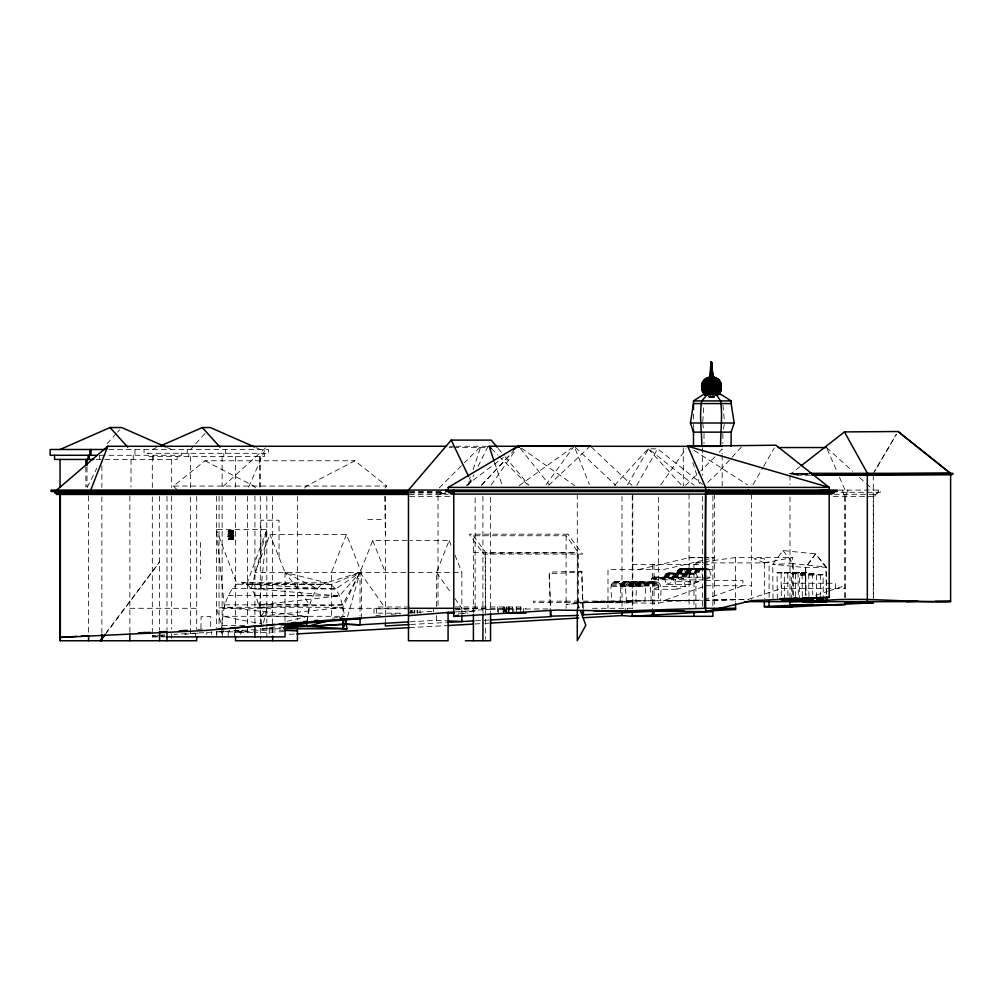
<?xml version="1.0" encoding="UTF-8"?>
<svg xmlns="http://www.w3.org/2000/svg" width="1003" height="1003" viewBox="0 0 1003 1003"><rect width="100%" height="100%" fill="white"/><g stroke="black" fill="none" stroke-linecap="round" stroke-linejoin="round"><path stroke-width="0.75" stroke-dasharray="5 3.75" d="M221.663 633.72L221.688 630.887M221.713 628.054C222.691 612.77 224.647 594.917 236.946 584.26L241.836 582.781L326.652 582.781L360.039 572.437L372.715 540.517L408.61 540.517M269.268 633.758L269.331 626.9M200.951 628.492L201.089 616.707L210.643 616.594L210.668 628.868M233.624 539C234.476 538.661 227.844 540.905 228.722 538.272M231.869 538.975C232.006 537.595 230.79 541.018 233.586 539.25M232.734 539.326L232.646 538.298M229.8 536.831C229.599 536.618 232.157 535.615 230.953 537.244M229.424 535.953L229.424 536.693M230.026 536.668L229.336 535.815L229.048 537.219M229.637 535.79L229.7 537.244M230.226 539.2C230.351 537.947 229.085 539.25 230.477 538.812L230.577 539.05M228.709 539.125L228.772 538.41M229.837 539.125L230.088 538.348L229.925 539.275M702.764 421.511L703.905 405.062M306.893 622.123C308.385 608.721 310.817 593.387 321.762 584.26L326.652 582.781C340.18 587.282 342.123 604.17 344.731 616.331L338.713 617.948M261.858 624.568L259.225 607.291L266.823 529.534L216.372 529.534L224.459 607.291L307.432 616.356L284.576 621.847M233.072 539.012L232.546 538.197M615.666 581.477C624.317 582.956 618.838 595.594 620.569 601.01L611.441 601.198C612.983 595.707 607.078 583.295 615.666 581.477L640.478 581.477C649.129 582.956 643.65 595.594 645.38 601.01L533.508 601.211L533.508 602.615L632.391 602.615M640.478 581.477L637.281 582.994L636.002 586.542L611.191 586.542M228.571 536.668L228.671 535.953L228.772 536.668M229.812 536.567L229.863 535.828L230.176 537.219L230.301 535.79L230.163 536.956M229.612 536.944L233.586 537.056L233.762 535.79L228.057 535.84L228.17 536.693M232.383 537.219L232.27 535.79M233.849 535.79L233.636 537.219L228.258 537.219L228.045 536.103L230.878 536.705M307.106 622.073L309.263 607.291M231.217 539.426L230.978 538.222M723.401 429.096L724.266 424.532M229.273 539.263L229.499 538.197M230.452 535.941L230.051 536.831M230.427 539.489L230.627 538.197L230.665 539.489M231.405 536.956L231.655 535.79L231.43 537.219M263.563 622.901L266.823 608.294L259.225 607.291C257.119 598.778 253.909 589.802 246.725 584.26L241.836 582.781L331.291 584.536L360.039 572.437L385.378 608.294M347.552 616.757L360.039 572.437L339.403 595.932L251.339 588.623L266.823 529.534L246.725 584.26L335.616 588.999L360.039 572.437L360.039 615.579M698.778 581.69L691.054 584.41L666.243 584.41L664.049 577.001C664.437 573.44 669.277 571.509 671.772 574.28L673.966 581.69L698.778 581.69L696.583 574.28L694.427 573.052L667.973 572.976M703.818 579.91L679.006 579.91L676.799 572.5L677.903 570.118L680.749 568.463L706.388 568.413M691.054 584.41L688.86 577.001L690.553 574.017L693.612 572.939M703.379 578.43L701.611 572.5L703.316 569.503M228.07 536.016L233.172 535.966M231.254 539.338L228.709 539.2M467.749 485.69L470.67 476.926M473.115 469.63L480.913 446.26L464.489 462.696M230.966 534.875L231.743 532.656L231.003 530.687M232.357 530.687L233.097 532.656L232.32 534.875L232.295 530.687M231.605 538.812L231.367 539.489L231.455 538.197M231.254 534.875L231.906 533.007L233.423 533.458L231.906 533.007M232.608 534.875L233.26 533.007M614.488 581.665L655.598 581.765C664.487 582.693 659.51 595.255 660.902 600.697L626.135 600.897C627.339 595.393 621.935 583.044 630.787 581.765C639.839 582.756 634.648 595.669 636.253 601.198M650.947 600.897C652.151 595.393 646.747 583.044 655.598 581.765M711.992 396.486L711.679 397.125L712.117 396.486M361.494 618.512L361.494 572.437L346.449 534.524L269.97 534.524L254.925 572.437L461.856 572.437L461.856 614.2M346.449 534.524L331.391 572.437L331.391 619.014M436.518 606.414L436.518 572.437L449.181 540.517L410.164 540.517M675.508 579.696L674.956 581.527L677.251 589.275L685.413 586.404L683.106 578.656L680.836 577.201L677.389 577.678L675.508 579.696L650.696 579.696L654.257 577.089L657.629 578.016L682.441 578.016M248.619 487.232L265.971 447.539L221.337 487.997M232.408 539.426L232.483 538.197M469.053 484.524L473.905 474.808M478.055 466.47L489.828 442.875M87.236 487.333L96.827 468.175M259.225 607.291L342.437 604.922L360.039 572.437L342.901 607.291L342.901 616.519M233.586 538.448L231.881 538.849M636.667 485.402L657.655 448.817L702.652 484.474M752.965 484.775L762.907 467.636M763.672 466.32L774.379 447.852M627.552 484.75L648.565 448.817L694.164 485.276M873.4 473.316L896.469 434.211L874.177 471.974M660.889 484.838L685.914 448.792M491.232 484.913L515.78 449.783M773.05 598.816L772.711 564.25L782.967 550.559L815.615 553.894L825.87 567.034L826.472 595.732L826.259 567.071L815.615 553.894L805.748 567.623L806.011 595.456M332.52 618.174L344.731 616.331L261.056 616.206L266.823 608.294M545.945 484.913L574.055 446.26M105.766 633.232L159.565 561.968L106.155 633.42M815.615 553.894L805.359 567.585L805.923 594.942M304.636 488.06L306.354 486.054L354.962 460.778L386.719 486.054L385.002 488.06M107.083 443.715L116.461 433.321M117.501 432.155L119.583 429.848M190.52 449.494L194.682 444.868M195.723 443.715L205.113 433.321M614.488 485.49L648.139 448.817L657.655 448.817M715.026 456.779L700.997 470.658M719.113 452.328L722.185 448.98L722.185 453.594M741.305 447.175L717.358 473.278L705.623 484.386M481.616 485.126L513.649 450.798M481.578 485.189L510.891 454.008M439.289 487.884L463.386 463.787M685.513 485.314L699.881 471.711M548.666 485.289L589.175 447.075M713.045 396.486L708.908 396.912M177.381 490.078L173.444 486.054L204.988 460.778L354.962 460.778M713.158 396.486L712.03 397.125L709.873 396.486L711.002 397.125M800.143 466.583L790.765 473.917L809.245 473.917M232.295 539.363L232.157 538.197M466.169 485.54L503.293 457.456M519.215 485.628L571.56 448.053M152.318 449.494L156.606 447.614M714.763 396.486L712.644 397.125L714.838 396.486L708.193 396.486L710.387 397.125L708.268 396.486M704.231 599.606L742.922 585.727L742.922 580.499L705.962 580.499M666.243 584.41L673.966 581.69M679.006 579.91L686.767 577.176L711.578 577.176L709.372 569.767L707.203 568.525M705.109 579.458L711.578 577.176M703.04 586.755L663.647 600.634L701.36 600.634M748.79 599.217L781.462 588.523L844.94 588.523M815.627 595.318L827.5 591.431M828.992 590.943L844.94 585.727M461.179 614.25L474.519 610.213L490.53 609.373M712.356 397.125L714.086 396.486L712.393 397.125M579.408 608.006L577.277 602.264L658.357 603.254L665.679 601.424L702.601 600.383M638.836 569.528L689.5 557.605L702.802 557.605M702.639 560.414L663.647 569.528L607.994 569.528L607.994 608.294M704.131 560.063L714.625 557.605L704.282 557.605M472.664 608.294L485.64 608.294M695.906 608.608L695.906 562.896L764.336 562.896L792.671 557.543L792.671 596.058M711.516 397.125L714.086 396.912M712.82 397.125L714.123 396.912M712.92 397.125L714.299 396.912L708.732 396.912L714.286 396.912M274.483 626.9L262.259 628.743L266.823 628.931L259.213 629.345M280.589 625.985L283.648 625.521M445.633 493.351L438.023 494.441L438.023 606.74M444.342 493.401L436.806 494.441L436.28 491.483L436.28 492.987M695.906 562.896L735.563 557.543L792.671 557.543M229.374 535.803L229.499 537.219M261.056 616.206L342.901 607.291L224.459 607.291L216.372 608.294L221.738 625.521L247.841 625.521M436.806 492.987L444.342 492.297M578.342 603.292L566.106 604.383L596.07 602.026L632.805 601.273L577.277 602.264M455.249 611.905L475.134 610.438M152.318 496.886L152.318 636.88L164.73 635.877M197.629 633.194L184.903 634.235L188.414 633.946M375.837 615.541L380.413 615.178M391.095 614.312L400.247 613.585M409.4 612.846L435.54 611.09M764.336 562.445L769.1 562.131L769.1 597.989M455.563 609.837L479.221 608.006L485.64 608.407M256.116 629.545L174.171 634.397M409.989 621.81L436.518 620.318L446.949 620.832M410.591 624.468L446.322 622.449M475.497 620.807L489.138 620.042M409.487 627.64L446.999 625.584M474.808 623.991L484.073 623.452M485.615 623.364L488.712 623.189M164.805 634.899L152.318 635.589L165.909 636.002M283.949 631.639L254.348 632.768M197.842 629.357L202.456 629.119M289.203 634.322L295.459 633.996M283.924 627.64L262.259 628.743L283.849 628.781M704.106 600.346L748.727 599.28M460.991 611.642L475.134 611.266L475.134 496.297M704.495 600.559L743.612 599.593M777.312 599.079L777.049 572.813L798.049 572.312L802.087 572.713L802.337 598.804M784.509 599.518L784.258 572.851L805.246 572.337L808.719 572.7L808.97 599.205M777.049 572.813L802.087 572.713M784.258 572.851L808.719 572.7M791.781 599.957L791.53 573.741L816.392 573.628L816.618 596.597M791.53 573.741L816.392 573.628M799.604 600.534L799.353 574.995L823.087 574.769L823.287 595.606M823.087 574.769L799.353 574.995M626.135 600.897L660.902 600.697M743.762 599.543L663.647 600.634L695.142 600.634M807.854 473.792L790.765 473.917L807.942 473.855M702.601 557.693L688.76 557.781M704.106 557.681L714.625 557.605M547.964 608.934L485.339 609.172L485.164 553.242L577.527 552.891L577.703 608.821M449.683 446.26L454.372 446.26M455.939 446.26L487.759 446.26M449.168 447.539L452.29 447.539M453.857 447.539L488.311 447.539M108.788 449.494L268.578 449.494L268.578 453.306L144.068 453.306L144.068 449.494M100.112 455.274L181.581 455.274L181.581 449.494M96.112 459.437L177.155 459.437L177.155 455.274M789.298 473.328L807.879 473.328M793.21 474.256L808.807 474.256M793.21 474.758L809.321 474.758M796.846 475.209L811.64 475.209M173.444 486.054L386.719 486.054M838.157 490.078L880.358 490.078L880.358 492.285L838.157 492.285M409.7 491.483L444.291 491.483M409.863 492.285L444.517 492.285M409.4 492.987L445.658 492.987M409.4 494.441L448.191 494.291M834.283 494.291L877.65 494.291L877.65 492.285M409.713 496.347L450.673 496.347M833.317 496.347L875.669 496.347L875.669 494.291M367.788 519.491L381.153 519.491M228.12 531.189L234.84 531.189M230.439 532.33L228.27 532.33L228.27 530.687M231.743 532.656L233.097 532.656M230.439 532.819L228.27 532.819L228.27 534.875M473.403 613.134L473.403 535.752L566.106 535.752L578.342 552.477L578.342 608.294M229.298 536.103L227.957 536.229L233.172 536.354M227.982 536.48L233.172 536.517M233.486 538.398C235.304 540.354 223.782 536.743 231.279 538.448M228.885 538.761L233.624 538.699M228.722 538.95L233.624 538.849M233.523 539.426L228.421 539.489L228.483 538.36M473.403 552.477L578.342 552.477M632.279 564.488L702.702 564.488M704.156 564.488L712.895 564.488M680.749 568.463L705.56 568.463M679.946 568.663L707.993 568.801M679.194 569.014L704.006 569.014M681.576 568.413L683.908 569.215L708.72 569.215M678.492 569.503L705.61 569.528M707.115 569.528L714.625 569.528M683.908 569.215L703.178 569.767M704.72 569.767L709.372 569.767M677.903 570.118L702.714 570.118M677.401 570.832L702.213 570.832M677.038 571.647L701.849 571.647M676.799 572.5L701.611 572.5M667.171 573.177L694.427 573.052M670.393 573.315L695.204 573.315M666.418 573.528L691.23 573.528M671.12 573.729L695.932 573.729M665.729 574.017L690.553 574.017M671.772 574.28L696.583 574.28M665.139 574.631L689.951 574.631M664.65 575.346L689.462 575.346M664.274 576.148L689.099 576.148M664.049 577.001L688.86 577.001M654.257 577.089L680.836 577.201M653.392 577.289L678.204 577.289M656.865 577.527L681.676 577.527M652.577 577.678L677.389 577.678M651.837 578.217L676.649 578.217M651.198 578.907L676.009 578.907M629.683 581.916L656.702 581.865M613.397 582.179L657.755 582.229M628.63 582.317L653.442 582.317M633.909 582.831L658.72 582.831M612.469 582.994L652.502 582.956M634.736 583.633L659.548 583.633M619.666 583.871L651.712 583.796M611.755 584.034L636.566 584.034M321.762 584.26L236.946 584.26L216.372 529.534M635.388 584.624L660.2 584.624M626.286 584.812L651.097 584.812M620.142 585.062L644.954 585.062M611.328 585.25L636.14 585.25M635.827 585.727L660.638 585.727M705.962 585.727L751.435 585.727M625.872 585.928L650.684 585.928M620.318 586.354L645.13 586.354M685.413 586.404L660.601 586.404L652.439 589.275L677.251 589.275M232.345 588.623L317.149 588.623L285.028 572.437L269.97 534.524M228.27 595.619L313.086 595.619M224.973 604.834L309.789 604.834L285.028 572.437L326.652 582.781M409.425 606.991L376.388 606.991L376.388 613.172M455.074 606.991L523.629 606.991L523.629 613.172M129.863 608.294L196.688 608.294M222.127 608.294L272.64 608.294M331.391 608.294L405.902 608.294M454.973 608.294L475.134 608.294M592.472 608.294L632.993 608.294M409.425 608.834L373.956 608.834L373.956 613.172L400.423 613.172M454.898 608.834L526.036 608.834M458.195 613.172L468.012 613.172M234 630.498L242.902 630.498L242.902 631.852M219.043 631.852L247.377 631.852M152.318 636.88L166.247 636.88M342.437 604.922L258.699 604.834L339.403 595.932L255.414 595.619M307.432 616.356L222.616 616.293L261.808 624.029M246.725 584.26L331.291 584.536M251.339 588.623L335.616 588.999M252.856 632.717L235.517 632.128L272.64 629.884L283.498 630.323M708.745 396.912L710.124 397.125M708.945 396.912L710.224 397.125M764.336 562.896L753.968 558.658L764.336 558.658L764.336 598.753M256.028 447.614L260.316 449.494M167.388 447.614L171.676 449.494M204.988 460.778L253.809 486.054L257.758 490.078M694.151 450.397L747.511 484.875M521.247 448.015L574.719 485.615M826.497 447.539L852.7 471.285M859.533 477.491L865.238 482.644M866.379 483.684L873.425 490.078M575.308 447.313L615.692 485.302M591.431 447.075L631.953 485.289M491.32 448.454L497.889 455.023M498.992 456.114L528.556 485.69M648.139 448.817L681.789 485.49M498.165 448.429L504.133 455.575M505.123 456.754L528.97 485.314M229.286 536.605L229.048 535.79M520.294 448.366L549.544 484.976M782.967 550.559L793.223 563.686L793.549 596.76M473.403 535.752L485.64 552.477L485.64 639.199M436.518 572.437L451.375 593.463M454.861 598.402L461.856 608.294M469.153 477.578L472.476 484.524M710.914 396.486L711.315 397.125L711.039 396.486M827.111 448.943L836.991 471.535M839.448 477.177L845.09 490.078M575.321 449.106L589.4 484.574M449.181 540.517L451.488 546.322M454.948 555.023L461.856 572.437M372.715 540.517L385.378 572.437M228.96 535.79L228.947 537.219L228.333 535.79M232.621 530.687L233.423 532.869L232.082 532.869L231.267 530.687M494.492 462.32L502.29 485.69M692.785 462.396L699.718 484.474M684.56 569.767L686.767 577.176M702.664 423.003L703.793 430.626M233.536 537.219L233.335 535.79L233.586 537.056M722.962 405.062L724.417 421.511M583.232 608.708L581.502 572.036L549.055 573.854L550.634 607.467M582.831 607.73L582.028 571.259L549.456 572.111L550.246 608.57M384.701 496.347L385.378 534.398M820.354 574.493L820.554 595.418M812.518 573.24L812.731 594.804M805.246 572.337L805.509 598.992M798.049 572.312L798.3 598.553M795.392 574.142L795.642 600.245M787.719 573.202L787.969 599.731M781.086 573.227L781.35 599.318M878.264 490.078L878.264 492.285M876.371 492.285L876.371 494.291M874.992 494.291L874.992 496.347M873.425 496.347L873.425 601.65M873.274 475.209L873.274 598.553M847.836 490.078L847.836 492.285M846.77 492.285L846.77 494.291M845.98 494.291L845.98 496.347M845.09 496.347L845.09 598.553M844.94 496.347L844.94 598.753M844.263 494.291L844.263 496.347M843.661 492.285L843.661 494.291M842.846 490.078L842.846 492.285M835.599 588.523L835.599 583.282L781.462 583.282L781.462 588.523M789.988 475.209L789.988 484.524M789.988 496.936L789.988 597.274M751.435 494.09L751.435 599.405M735.563 557.543L735.563 602.139M722.837 433.559L722.837 443.489M722.185 455.136L722.185 485.878M714.625 494.09L714.625 608.294M712.895 495.858L712.895 608.294M704.018 433.559L704.018 443.489M702.614 496.347L702.614 606.74M702.426 447.852L702.426 475.234M693.976 564.488L693.976 607.166M693.487 414.038L693.487 421.511M693.487 424.532L693.487 427.579M689.074 494.09L689.074 608.294M683.306 447.852L683.306 485.891M658.357 497.212L658.357 603.254M654.056 564.488L654.056 607.354M652.489 564.488L652.489 608.696M632.805 494.09L632.805 608.294M632.279 495.858L632.279 608.294M628.568 601.211L628.568 602.615M627.214 608.294L627.214 610.902M625.245 608.294L625.245 610.902M622.562 601.211L622.562 602.615M621.998 496.347L621.998 608.294M620.381 601.211L620.381 602.615M617.033 601.211L617.033 602.615M612.081 601.211L612.081 602.615M607.743 601.211L607.743 602.615M604.082 601.211L604.082 602.615M601.148 601.211L601.148 602.615M598.979 601.211L598.979 602.615M597.938 601.211L597.938 602.615M597.587 601.211L597.587 602.615M597.236 601.211L597.236 602.615M597.011 601.211L597.011 602.615M577.277 494.09L577.277 608.294M566.106 535.752L566.106 608.294M564.739 601.211L564.739 602.615M520.645 606.991L520.645 613.172M516.282 606.991L516.282 613.172M513.774 608.834L513.774 613.172M512.42 606.991L512.42 613.172M509.135 606.991L509.135 613.172M508.433 608.834L508.433 613.172M508.32 606.991L508.182 613.172M506.778 606.991L506.778 611.73M506.515 606.991L506.515 613.172M506.377 608.834L506.377 613.172M505.299 608.834L505.387 613.172M504.785 606.991L504.96 613.172M504.609 606.991L504.609 613.172M503.117 606.991L503.117 613.172M498.478 608.834L498.478 613.172M497.513 606.991L497.513 613.172M490.53 497.212L490.53 612.369M482.919 496.234L482.919 612.77M436.518 615.679L436.518 620.318M433.597 608.834L433.597 611.73M420.006 610.275L420.056 613.172M417.398 610.275L417.398 613.172M417.06 610.275L417.06 613.172M414.803 610.275L414.803 613.172M414.201 610.275L414.201 613.172M412.346 610.275L412.346 613.172M411.481 610.275L411.481 613.172M410.917 610.275L410.917 613.172M410.077 610.275L410.077 613.172M385.378 496.347L385.378 617.146M385.378 618.625L385.378 621.572M297.44 496.347L297.44 619.929M285.028 572.437L285.028 624.907M279.06 557.417L279.06 520.206L260.88 520.206L260.88 557.417M272.64 496.347L272.64 634.535M266.823 496.347L266.823 623.039M266.823 624.505L266.823 636.88M264.616 453.306L264.616 456.378L148.03 456.378L148.03 453.306M260.316 456.378L260.316 487.007M260.316 496.347L260.316 626.737M260.316 628.292L260.316 639.174M259.639 456.378L259.639 487.007M254.925 495.996L254.925 624.806M247.377 496.347L247.377 636.679M241.56 630.498L241.56 631.852M240.795 631.852L240.795 634.372M235.517 456.378L235.517 487.119M235.517 496.347L235.517 634.999M235.366 630.498L235.366 631.852M234.376 631.852L234.376 636.88M233.423 530.687L233.423 534.875M233.248 535.79L233.248 537.219M232.621 535.966L232.546 537.219M232.082 530.687L232.082 534.875M231.994 535.79L231.894 537.219M231.706 531.189L231.706 534.875M231.768 535.79L231.618 537.056M231.48 531.189L231.48 534.875M231.342 535.79L231.38 537.219M230.665 530.687L230.665 534.875M230.652 535.79L230.64 537.219M230.439 530.687L230.439 534.875L230.351 531.189M230.577 535.79L230.577 537.219M230.577 538.197L230.577 539.489M230.138 531.189L230.138 534.875M229.612 530.687L229.612 532.33M229.612 532.819L229.612 534.875M229.612 538.197L229.612 539.489L229.273 538.197M229.399 530.687L229.399 534.875M229.399 630.498L229.399 631.852M229.311 530.687L229.311 534.875M229.323 535.79L229.323 537.219M229.098 530.687L229.098 534.875M228.208 631.852L228.208 636.88M225.387 449.494L225.387 453.306M223.819 453.306L223.819 456.378M223.719 630.498L223.719 631.852M222.315 631.852L222.315 636.88M222.127 456.378L222.127 486.054M222.127 496.347L222.127 631.627M219.043 496.347L219.043 627.188M216.761 631.852L216.761 636.88M216.372 496.347L216.372 628.405M216.372 631.226L216.372 634.059M211.57 631.852L211.57 634.372M206.806 631.852L206.806 634.372M200.5 542.447L200.5 578.706M196.688 496.347L196.688 629.583M195.409 633.119L195.409 636.88M190.52 456.378L190.52 487.709M190.52 497.112L190.52 634.372M188.815 453.306L188.815 456.378M187.248 449.494L187.248 453.306M171.676 459.437L171.676 487.458M171.676 496.347L171.676 629.144M171.676 633.57L171.676 639.3M166.987 496.347L166.987 629.922M159.565 496.347L159.565 629.959M153.258 455.274L153.258 459.437M152.318 456.378L152.318 487.546M134.954 449.494L134.954 455.274M133.211 455.274L133.211 459.437M131.029 459.437L131.029 487.007M129.863 495.996L129.863 632.003M101.867 465.68L101.867 487.533M101.867 496.899L101.867 632.705M99.698 455.274L99.698 459.437M88.59 495.996L88.59 632.492M87.01 467.097L87.01 487.007M85.869 467.097L85.869 487.007M793.223 563.686L772.711 564.25L805.748 567.623L826.259 567.071L793.223 563.686M233.649 530.687L228.045 530.687L228.045 534.875L233.649 534.875L233.649 530.687M567.986 534.173L469.191 534.173L483.759 554.07L582.555 554.07L567.986 534.173M710.638 397.125L708.945 396.486L710.676 397.125M503.556 613.172L503.556 606.991L503.468 613.172"/><path stroke-width="1.5" d="M833.806 492.837L833.806 491.583L833.806 492.837L706.764 492.837L706.764 494.09M711.052 368.226L711.378 362.259L711.942 374.194M710.864 368.226L711.089 362.259L710.951 377.178L708.507 380.225L707.654 388.098M705.636 494.09L704.582 608.294L622.249 611.015L556.577 610.05L453.77 616.506L453.77 490.078M712.631 388.098L711.277 362.259L712.03 377.178L713.158 377.818M710.099 386.205L710.563 395.057M710.989 362.259L710.638 377.178L706.814 380.225L705.485 388.098M702.489 385.29L702.601 388.098M717.534 395.057L719.853 391.722L720.43 386.205M710.613 371.21L710.412 377.178C705.397 377.78 702.902 383.56 703.717 388.098M710.713 368.226L710.914 362.259L710.387 377.178L707.278 378.444M720.655 389.014C721.37 383.823 718.461 377.429 712.619 377.178L711.177 362.259L711.315 377.178L710.099 388.098M702.012 383.911L721.019 383.911C718.424 372.727 699.116 376.501 701.912 388.098L721.17 388.098M703.993 394.079L719.038 394.079L720.981 390.393L721.17 386.205L701.862 386.205L702.012 390.393L705.009 395.057L702.05 390.393M702.489 388.098C701.436 383.146 705.009 377.542 710.224 377.178L710.839 362.259M715.089 388.098L714.612 381.341L712.544 377.391M707.654 386.205L708.908 395.057M717.308 388.098C717.697 384.136 716.832 378.432 712.393 377.178M705.485 386.205L705.874 391.722L707.441 395.057M719.126 388.098C719.903 383.635 717.584 377.855 712.644 377.178L715.854 378.444M703.717 386.205L704.219 391.722L706.25 395.057M702.601 386.205L702.489 389.014M720.43 388.098L720.58 386.694M702.489 386.205L702.627 390.393L705.422 395.057M721.119 388.098C722.323 382.933 718.11 377.379 712.807 377.178L711.466 362.259L712.92 377.178M712.268 395.057L712.631 386.205M731.124 432.143L693.487 432.143L690.415 423.003L693.487 403.57L731.124 403.57L734.196 423.003L731.124 432.143L731.124 446.335M344.117 618.951L342.901 624.205L360.039 624.819L408.434 621.898M342.901 619.591L342.901 628.931L346.712 619.716M720.405 390.393L718.549 394.079M702.05 383.911C703.341 378.607 709.246 376.138 714.299 377.391M719.001 394.079L721.019 390.393L702.012 390.393M713.935 395.057L715.089 386.205M90.746 490.078L107.785 446.285L446.561 446.26M703.178 382.582L704.57 380.225M106.418 449.005L107.785 446.272L56.682 490.078M715.427 395.057L716.932 391.722L717.308 386.205M100.15 640.741L104.826 634.485M100.676 640.741L105.24 634.636M716.656 395.057L718.637 391.722L719.126 386.205M497.175 447.238L491.207 440.104L451.237 440.104L408.472 490.078L408.472 640.741L448.078 640.741L448.078 612.219M707.378 394.48L701.774 400.912C699.091 416.207 701.887 431.027 701.774 446.335M801.372 465.618L844.451 431.917L898.061 431.516L950.443 473.328M705.498 379.247L710.212 377.178M513.197 449.958L518.413 446.022L590.303 446.022M693.487 409.55L693.487 400.912L703.504 394.48L721.107 394.48L731.124 400.912L731.124 403.57M448.241 490.078L448.241 487.408L517.912 446.222M709.046 377.818L712.168 377.178M60.055 449.494L110.054 427.541L121.676 427.541L165.959 446.987M160.894 445.733L202.318 427.541L210.317 427.541L254.599 446.987M455.249 616.055L458.221 615.152M283.924 627.64L307.144 626.461L326.69 621.196M294.857 624.393L285.028 626.775L306.554 625.872L306.893 623.553L289.717 624.618M622.249 611.015L705.636 611.629L752.112 600.596L829.193 597.387L829.193 494.09M813.232 604.32L764.336 606.539L795.266 606.752L873.425 602.715L873.425 601.65M264.102 625.433L230.527 628.028M267.162 625.132L274.809 624.405M279.398 623.966L285.516 623.39M291.635 622.8L296.224 622.361M303.859 621.634L306.918 621.346M314.566 620.619L317.625 620.318M408.472 615.692L453.82 611.968M671.032 610.351L583.52 614.826L583.307 610.238M88.59 640.741L88.59 635.601L81.381 636.065M139.241 632.855L145.498 632.442M76.867 636.366L60.33 637.432L202.907 630.636L330.99 619.967L407.394 615.152M632.279 612.306L632.279 616.318L712.895 616.318L712.882 611.441L632.279 616.318L621.998 615.566L583.382 617.735M344.982 618.939L347.076 628.781L307.144 626.461L345.471 624.142L360.039 624.819L360.039 618.663M578.756 618.011L490.254 623.101M307.144 626.461L345.471 624.205M409.048 624.556L385.378 625.997L385.378 623.051M447.877 622.361L473.98 620.895M490.655 619.954L551.073 616.644L550.785 610.526M409.487 627.64L297.013 633.909M448.542 625.496L473.266 624.079M138.301 633.031L150.375 632.366M159.439 631.877L166.987 631.464L166.987 640.741M179.412 630.787L187.172 630.36M707.102 610.99L735.563 609.435L735.563 603.681M791.868 491.997L829.193 490.078L831.086 491.909M218.215 628.668L224.371 628.342M826.547 597.136L826.597 601.65L802.35 601.813L806.061 601.023M798.752 601.311L789.988 601.65L789.988 604.934L844.94 604.934L844.94 601.65M808.217 600.534L814.11 600.321M844.94 603.179L873.425 602.715M906.461 601.65L918.046 601.286M780.372 598.615L792.094 598.302M802.475 598.026L829.193 597.387M578.342 615.441L550.421 616.168L550.283 610.1M780.309 599.004L798.3 598.553L780.309 599.18M820.228 600.145L826.56 600.27C867.959 597.149 909.22 602.891 950.618 601.361L935.059 601.298M805.509 599.493L781.35 599.669L805.509 599.493L802.35 599.167M812.781 600.233L791.781 600.734L791.781 599.957L787.969 599.731L812.781 600.233L812.781 599.43L808.97 599.205L808.97 599.844M795.642 600.245L795.655 601.136L820.604 601.035L820.567 596.91M795.655 601.136L820.604 601.035M802.35 601.813L826.597 601.65L826.497 597.249M844.451 431.917L867.771 473.917L950.405 473.316L898.061 431.516M340.594 618.813L361.494 618.512L285.028 624.907L285.028 636.88L166.987 636.88M705.61 487.408L687.694 446.222L775.908 445.219L829.193 487.408L829.193 490.078M948.562 473.328L950.618 473.316M713.986 377.818L711.679 377.178M707.403 377.818L715.628 377.818M706.15 378.444L716.882 378.444M705.009 379.247L718.023 379.247M703.993 380.225L719.038 380.225M703.153 381.341L719.878 381.341M702.489 382.582L720.543 382.582M701.749 385.29L721.282 385.29L721.282 386.694M721.333 386.694L701.699 386.694L701.862 388.098M702.376 387.145L715.139 387.145M701.699 387.609L721.333 387.609M701.749 389.014L721.282 389.014M702.489 391.722L720.543 391.722M703.153 392.963L719.878 392.963M693.487 400.912L731.124 400.912M690.415 423.003L734.196 423.003M494.003 460.866L489.125 446.26L722.185 446.335M519.316 447.15L516.909 447.15L518.413 446.022L519.316 447.15L518.701 446.222M777.964 447.539L826.497 447.539M105.039 449.494L50.15 449.494L50.15 455.274L97.09 455.274M93.78 459.437L54.576 459.437L54.576 455.274M809.421 473.328L952.85 473.328L952.837 474.256L811.891 474.256M811.891 474.758L952.06 474.256M812.242 475.209L951.471 474.758M448.241 487.408L829.193 487.408L687.694 446.222M408.56 491.483L51.04 491.483L51.04 490.078L837.116 490.078L837.116 491.583L445.846 491.583L445.846 490.078M408.635 492.987L54.764 492.987L54.764 491.483M453.995 492.837L449.143 492.837L449.143 491.583M408.635 494.441L56.469 494.441L56.469 492.987M744.402 601.65L950.618 601.65L950.618 475.209M792.671 606.853L764.336 606.853L764.336 601.863M408.472 608.294L453.431 608.294M705.636 608.294L735.563 608.294M594.014 610.902L684.196 610.902M705.911 610.902L712.117 610.902M447.112 613.172L454.033 613.172M506.377 613.172L526.036 613.172M283.849 628.781L347.076 628.781M465.405 640.741L490.53 640.741L490.53 613.861M712.356 377.178L711.466 362.259L712.431 374.194M714.211 608.984L735.563 609.435M289.641 625.032L306.554 625.872L289.641 625.107M705.548 611.316L712.895 611.542M285.04 630.385L297.44 630.887M448.441 620.907L461.856 621.572L461.856 615.679M798.3 598.553L793.561 598.264L798.3 598.753M816.643 599.669L820.604 599.907M796.971 600.333L799.604 600.534L799.617 601.537M781.35 599.669L784.522 599.995M787.982 600.346L791.781 600.734M489.125 446.26L491.32 448.454M202.318 427.541L220.033 447.188M110.054 427.541L127.77 447.188M704.57 394.079L703.178 391.722M716.18 394.48L720.593 400.912C722.712 416.145 720.505 431.089 720.593 446.335M451.237 440.104L468.489 476.187M580.486 610.89L585.84 625.245L577.277 640.741L577.277 609.837M720.405 383.911L717.609 379.247L712.807 377.178L711.591 362.259M721.119 386.205L721.282 387.609M711.478 362.259L712.205 374.194M711.29 362.259L711.466 368.226M582.893 610.764L582.994 615.315M868.222 473.328L868.234 474.256M711.177 362.259L711.252 368.226M823.3 597.098L823.338 601.311M816.618 596.597L816.655 600.621M867.332 475.209L867.332 601.65M845.09 601.65L845.09 603.167M832.026 492.837L832.026 494.09L450.936 494.09L450.936 492.837M769.1 601.098L769.1 605.774M748.288 490.078L748.288 491.583M709.121 490.078L709.121 491.583M708.77 490.078L708.77 491.583M707.466 491.583L707.466 492.837M705.636 487.408L705.636 611.629M693.976 611.742L693.976 616.318M693.487 429.096L693.487 446.335M654.056 611.943L654.056 615.002M652.489 611.742L652.489 616.318M621.998 612.657L621.998 615.566M482.919 614.325L482.919 640.741M473.403 614.663L473.403 640.741M297.44 627.753L297.44 640.741L235.517 640.741L235.517 636.429M272.64 636.09L272.64 640.741M254.925 626.311L254.925 636.88M196.688 636.554L196.688 640.741L60.055 640.741L60.055 493.702M159.565 631.501L159.565 640.741M129.863 633.482L129.863 640.741M101.867 634.272L101.867 640.741M91.022 449.494L91.022 455.274M89.881 449.494L89.881 455.274M89.229 455.274L89.229 459.437M88.088 455.274L88.088 459.437M87.01 459.437L87.01 465.568M85.869 459.437L85.869 465.568M60.33 494.441L60.33 640.741M60.055 459.437L60.055 487.471"/></g></svg>
